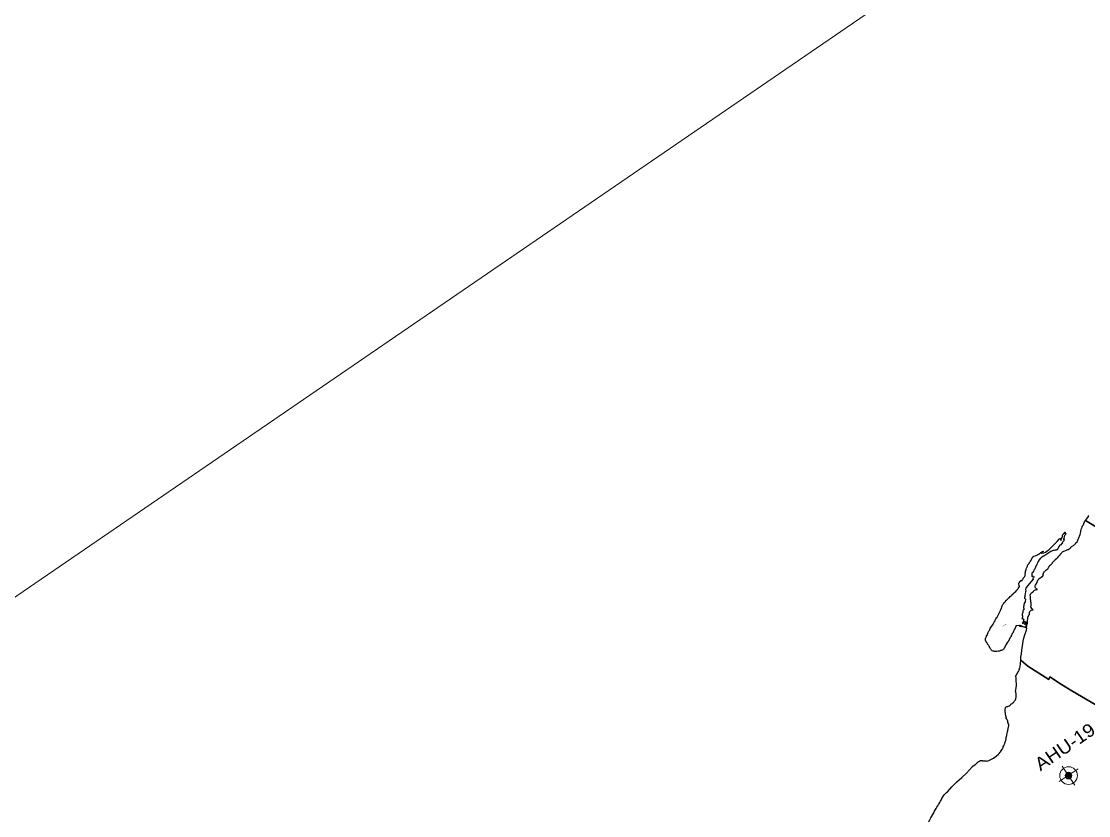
# Model space of a CAD drawing. Header units: metres. Extents: x 263924 to 318888, y 5017073 to 5064560.
# Drawn here: x 282963 to 292786, y 5046599 to 5053909 of the extents above; entities that cross this region are included whole.
import ezdxf

# ---------------------------------------------------------------- set-up
doc = ezdxf.new("R2010")
doc.units = ezdxf.units.M
doc.header["$LTSCALE"] = 38
for name, color, linetype, lineweight in [('1', 7, 'Continuous', 25), ('60', 7, 'Continuous', 13), ('61', 7, 'Continuous', 13)]:
    doc.layers.add(name, color=color, linetype=linetype, lineweight=lineweight)
doc.layers.add('6', color=7, linetype='Continuous')

msp = doc.modelspace()

# ---------------------------------------------------------------- hatches: boundary and pattern name
at = {"layer": '61'}
msp.add_hatch(color=256, dxfattribs=at).paths.add_polyline_path([(292625.89, 5046984.24, 1), (292575.54, 5046949.91, 1)])

# ---------------------------------------------------------------- linework, layer by layer
at = {"layer": '1'}
for points in [[(292695.07, 5049155.56), (292697.47, 5049166.36), (292700.47, 5049171.96), (292706.57, 5049185.06), (292710.47, 5049197.16), (292714.57, 5049215.06), (292715.67, 5049223.06), (292718.17, 5049230.46), (292721.27, 5049240.46), (292724.57, 5049249.16), (292727.07, 5049254.46), (292727.57, 5049258.46), (292728.37, 5049260.76), (292730.27, 5049265.56), (292732.17, 5049269.86), (292734.27, 5049273.66), (292737.47, 5049278.56), (292740.77, 5049286.56), (292742.87, 5049290.66), (292745.57, 5049294.66), (292749.27, 5049301.56), (292756.14, 5049315.3), (292902.91, 5049227.68)], [(292902.91, 5049227.68), (292756.14, 5049315.3), (292766.67, 5049326.24), (292778.27, 5049343.63), (292783.27, 5049350.74), (292784.27, 5049354.63), (292786.07, 5049358.13), (292787.47, 5049362.13)], [(292534.44, 5049129.61), (292533.17, 5049139.93), (292532.67, 5049141.93), (292532.97, 5049144.23), (292538.47, 5049146.83), (292536.87, 5049149.93), (292535.37, 5049153.93), (292537.37, 5049156.53), (292541.97, 5049160.63), (292544.37, 5049163.93), (292545.67, 5049168.33), (292544.37, 5049179.83), (292551.87, 5049192.93), (292554.07, 5049193.63), (292556.27, 5049193.63), (292559.07, 5049194.73), (292560.77, 5049197.93), (292563.07, 5049201.03), (292565.27, 5049205.23), (292566.97, 5049206.63), (292569.17, 5049207.33), (292570.27, 5049209.03), (292570.17, 5049204.63), (292568.17, 5049202.63), (292571.17, 5049196.83), (292575.57, 5049195.03), (292579.07, 5049193.33), (292568.37, 5049179.63), (292564.07, 5049178.63), (292559.67, 5049171.33), (292557.17, 5049147.93), (292554.07, 5049145.33), (292551.87, 5049144.03), (292555.87, 5049142.93), (292559.37, 5049139.13), (292559.67, 5049136.83), (292560.77, 5049133.53)], [(292237.64, 5048920.23), (292239.94, 5048924.53), (292244.54, 5048930.63), (292249.24, 5048937.53), (292252.04, 5048942.33), (292256.84, 5048948.63), (292259.24, 5048954.93), (292262.24, 5048961.23), (292267.44, 5048972.73), (292268.14, 5048975.03), (292269.94, 5048977.63), (292271.84, 5048979.73), (292274.04, 5048981.63), (292277.84, 5048984.23), (292282.24, 5048986.73), (292292.34, 5048990.33), (292295.34, 5048990.93), (292300.44, 5048993.33), (292308.14, 5048997.33), (292313.84, 5048999.23), (292319.04, 5049001.73), (292322.64, 5049003.13), (292326.84, 5049005.43), (292330.08, 5049007.59), (292346.38, 5049022.09), (292359.88, 5049028.39), (292368.38, 5049033.89), (292370.18, 5049030.89), (292348.28, 5049016.39), (292350.88, 5049015.99), (292354.38, 5049013.99), (292375.08, 5049018.99), (292389.88, 5049024.39), (292411.98, 5049041.09), (292421.18, 5049049.39), (292452.08, 5049078.79), (292496.88, 5049120.69), (292517.03, 5049145.85), (292521.46, 5049151.71), (292534.44, 5049129.61)], [(292560.77, 5049133.53), (292558.87, 5049129.03), (292554.37, 5049124.03), (292547.47, 5049122.03), (292547.67, 5049119.63), (292542.17, 5049114.13), (292541.87, 5049111.53), (292544.47, 5049107.53), (292539.17, 5049102.13), (292528.97, 5049090.23), (292520.97, 5049087.63), (292511.97, 5049075.23), (292509.57, 5049068.33), (292505.97, 5049059.73), (292503.47, 5049056.53), (292501.37, 5049054.63), (292499.47, 5049052.33), (292498.37, 5049050.43), (292497.97, 5049047.73), (292495.57, 5049046.33), (292491.07, 5049044.83), (292485.68, 5049043.53), (292478.38, 5049040.93), (292469.48, 5049040.33), (292466.38, 5049040.53), (292463.48, 5049040.23), (292460.68, 5049038.53), (292454.18, 5049035.63), (292444.88, 5049033.13), (292438.77, 5049030.53), (292418.27, 5049016.33), (292409.98, 5049010.13), (292393.48, 5049000.63), (292391.58, 5048998.43), (292386.78, 5048995.23), (292381.18, 5048992.63), (292373.38, 5048988.43), (292370.68, 5048988.03), (292367.18, 5048985.53), (292364.98, 5048983.23)], [(292489.78, 5048964.96), (292492.08, 5048966.06), (292496.38, 5048969.96), (292501.98, 5048975.86), (292512.68, 5048988.46), (292516.38, 5048991.86), (292522.77, 5049000.46), (292526.57, 5049007.16), (292531.77, 5049011.36), (292535.48, 5049015.66), (292540.38, 5049020.76), (292543.38, 5049024.96), (292545.98, 5049027.96), (292550.27, 5049029.96), (292559.18, 5049033.16), (292567.48, 5049036.86), (292580.77, 5049041.86), (292589.38, 5049044.36), (292594.27, 5049047.86), (292600.98, 5049049.26), (292604.77, 5049050.66), (292607.87, 5049053.66), (292614.47, 5049059.36), (292618.27, 5049064.86), (292621.57, 5049068.36), (292629.07, 5049073.56), (292635.57, 5049077.76), (292641.67, 5049081.06), (292647.77, 5049086.46), (292652.87, 5049089.86), (292658.27, 5049094.96), (292662.17, 5049098.96), (292664.37, 5049102.36), (292664.77, 5049105.96), (292667.57, 5049111.06), (292679.27, 5049120.16), (292683.27, 5049125.76), (292686.77, 5049133.76), (292690.47, 5049143.96), (292695.07, 5049155.56)], [(292164.34, 5048762.73), (292166.64, 5048760.73), (292169.44, 5048760.63), (292173.14, 5048763.23), (292174.74, 5048765.63), (292177.64, 5048769.33), (292180.54, 5048773.73), (292182.54, 5048779.13), (292184.94, 5048784.13), (292187.84, 5048788.63), (292195.14, 5048796.73), (292198.04, 5048800.43), (292199.14, 5048803.43), (292202.24, 5048808.73), (292202.94, 5048812.13), (292202.94, 5048815.43), (292203.14, 5048818.23), (292204.04, 5048821.23), (292202.84, 5048826.93), (292200.64, 5048828.33), (292201.34, 5048831.83), (292202.84, 5048834.13), (292205.24, 5048838.53), (292207.04, 5048840.33), (292205.44, 5048842.13), (292204.64, 5048844.53), (292205.14, 5048849.23), (292206.04, 5048852.23), (292208.04, 5048856.23), (292210.34, 5048863.73), (292214.14, 5048875.23), (292217.44, 5048883.93), (292222.04, 5048895.33), (292222.24, 5048900.13), (292221.84, 5048902.83), (292223.74, 5048904.53), (292227.54, 5048907.53), (292230.24, 5048909.43), (292236.04, 5048916.43), (292237.64, 5048920.23)], [(292364.98, 5048983.23), (292348.38, 5048972.23), (292344.18, 5048966.63), (292340.88, 5048964.43), (292332.48, 5048956.13), (292328.98, 5048951.53), (292326.48, 5048946.43), (292322.08, 5048938.73), (292313.58, 5048919.23), (292307.68, 5048906.53), (292303.98, 5048902.03), (292296.78, 5048884.43), (292293.48, 5048877.73), (292288.18, 5048865.73), (292285.08, 5048863.33), (292281.98, 5048857.93), (292277.98, 5048846.33), (292276.78, 5048842.43), (292274.38, 5048839.53), (292270.88, 5048837.13), (292268.78, 5048835.43), (292267.28, 5048833.03), (292264.58, 5048829.43), (292261.68, 5048824.03), (292262.88, 5048803.63), (292266.18, 5048801.13), (292270.18, 5048801.13), (292275.88, 5048802.13), (292278.88, 5048803.53), (292280.68, 5048794.03), (292278.18, 5048788.73), (292272.18, 5048782.73), (292275.98, 5048775.13), (292224.48, 5048714.23), (292220.88, 5048711.43), (292218.98, 5048710.53), (292207.48, 5048691.63), (292205.58, 5048680.93), (292206.48, 5048667.13), (292203.88, 5048657.53)], [(292376.08, 5048839.96), (292379.38, 5048842.96), (292382.38, 5048846.96), (292385.48, 5048851.46), (292388.98, 5048854.66), (292392.98, 5048857.66), (292401.78, 5048863.06), (292408.98, 5048869.66), (292412.08, 5048872.96), (292412.98, 5048876.46), (292417.28, 5048883.76), (292418.28, 5048886.66), (292419.88, 5048889.86), (292421.88, 5048891.56), (292424.08, 5048895.56), (292424.88, 5048898.36), (292428.78, 5048901.56), (292431.08, 5048904.36), (292433.68, 5048906.16), (292436.68, 5048907.46), (292439.78, 5048910.16), (292444.98, 5048913.26), (292448.28, 5048915.86), (292451.08, 5048919.36), (292453.58, 5048925.76), (292453.68, 5048927.86), (292456.38, 5048930.56), (292458.48, 5048933.96), (292459.98, 5048935.66), (292463.48, 5048938.76), (292466.68, 5048942.46), (292468.68, 5048943.66), (292473.38, 5048948.56), (292476.78, 5048951.76), (292478.98, 5048955.06), (292481.48, 5048956.76), (292485.78, 5048960.76), (292487.68, 5048962.76), (292487.58, 5048964.96), (292489.78, 5048964.96)], [(292250.07, 5048634.32), (292255.17, 5048642.32), (292259.47, 5048648.32), (292268.17, 5048655.52), (292271.77, 5048656.72), (292277.37, 5048660.72), (292278.67, 5048664.62), (292281.17, 5048668.32), (292287.37, 5048674.62), (292296.17, 5048677.82), (292298.77, 5048677.62), (292308.37, 5048678.82), (292312.57, 5048680.32), (292315.17, 5048680.82), (292310.67, 5048683.12), (292299.47, 5048692.82), (292297.77, 5048695.42), (292293.87, 5048704.92), (292293.67, 5048714.32), (292295.57, 5048720.72), (292311.77, 5048744.82), (292316.17, 5048759.22), (292318.17, 5048763.82), (292319.87, 5048766.62), (292326.37, 5048775.02), (292331.37, 5048781.42), (292335.77, 5048785.92), (292353.67, 5048795.22), (292357.87, 5048796.82), (292362.07, 5048800.02), (292369.17, 5048812.32), (292365.77, 5048816.22), (292369.27, 5048824.12), (292371.37, 5048825.92), (292371.37, 5048830.22), (292371.39, 5048833.04), (292373.31, 5048836.42), (292370.42, 5048839.56), (292374.11, 5048842.45), (292376.08, 5048839.96)], [(292027.36, 5048581.54), (292029.66, 5048582.74), (292032.35, 5048584.73), (292037.44, 5048588.63), (292042.64, 5048593.33), (292047.94, 5048599.73), (292053.64, 5048604.83), (292063.44, 5048614.53), (292072.14, 5048622.53), (292077.34, 5048627.83), (292087.04, 5048636.43), (292092.54, 5048642.03), (292105.94, 5048654.73), (292114.84, 5048662.23), (292125.24, 5048674.43), (292133.34, 5048684.73), (292138.14, 5048690.33), (292149.34, 5048706.53), (292150.54, 5048708.83), (292150.54, 5048711.53), (292149.74, 5048713.83), (292147.34, 5048717.23), (292144.64, 5048720.63), (292144.04, 5048723.13), (292142.14, 5048726.33), (292141.64, 5048730.33), (292142.54, 5048733.13), (292143.74, 5048735.73), (292144.74, 5048739.43), (292146.54, 5048741.73), (292149.54, 5048743.43), (292150.14, 5048746.13), (292150.64, 5048749.43), (292153.04, 5048752.53), (292156.34, 5048753.33), (292158.44, 5048755.63), (292157.44, 5048757.43), (292158.34, 5048759.93), (292162.64, 5048764.63), (292164.34, 5048762.73)], [(292203.88, 5048657.53), (292203.08, 5048641.63), (292200.08, 5048628.73), (292200.58, 5048624.03), (292200.08, 5048618.23), (292198.78, 5048612.43), (292196.98, 5048609.43), (292194.48, 5048608.43), (292194.18, 5048605.83), (292196.18, 5048603.53), (292197.08, 5048599.03), (292203.68, 5048592.03), (292201.78, 5048566.63), (292196.58, 5048558.13), (292194.08, 5048553.03), (292191.18, 5048544.53), (292189.68, 5048541.43), (292190.48, 5048535.83), (292189.68, 5048533.43), (292188.88, 5048527.93), (292187.28, 5048523.23), (292185.18, 5048519.13), (292186.68, 5048515.73), (292187.88, 5048512.03), (292188.88, 5048507.53), (292189.18, 5048504.63), (292190.38, 5048498.63), (292188.98, 5048493.43), (292187.68, 5048491.83), (292185.38, 5048490.63), (292182.38, 5048488.53), (292178.98, 5048485.13), (292180.18, 5048482.03), (292180.18, 5048479.93), (292181.28, 5048477.93), (292181.58, 5048473.93), (292180.28, 5048469.13), (292179.58, 5048465.23), (292177.38, 5048461.83), (292174.78, 5048457.33)], [(292223.87, 5048372.22), (292222.97, 5048377.22), (292224.17, 5048380.72), (292223.67, 5048388.72), (292224.37, 5048399.72), (292225.47, 5048407.82), (292226.37, 5048414.22), (292225.77, 5048424.32), (292225.17, 5048426.92), (292225.97, 5048429.02), (292228.57, 5048432.52), (292231.27, 5048435.32), (292232.47, 5048438.82), (292235.07, 5048444.32), (292236.87, 5048446.12), (292238.87, 5048447.62), (292240.47, 5048450.72), (292241.87, 5048456.82), (292241.67, 5048467.82), (292242.67, 5048470.12), (292243.67, 5048474.62), (292244.57, 5048476.42), (292251.07, 5048482.62), (292258.57, 5048489.42), (292264.57, 5048492.42), (292271.17, 5048492.02), (292275.27, 5048492.02), (292276.27, 5048493.92), (292273.27, 5048495.92), (292261.97, 5048506.62), (292254.77, 5048520.92), (292257.37, 5048534.12), (292255.87, 5048542.02), (292254.57, 5048581.22), (292252.87, 5048583.22), (292251.17, 5048585.72), (292250.57, 5048594.92), (292250.57, 5048611.22), (292248.77, 5048630.62), (292250.07, 5048634.32)], [(291917.06, 5048382.94), (291923.56, 5048387.94), (291925.26, 5048390.44), (291926.56, 5048395.33), (291924.96, 5048398.44), (291926.36, 5048402.04), (291929.06, 5048404.63), (291931.76, 5048409.33), (291937.66, 5048418.24), (291942.76, 5048423.74), (291944.16, 5048426.54), (291945.66, 5048428.63), (291947.76, 5048431.04), (291954.76, 5048445.44), (291959.16, 5048454.94), (291964.66, 5048467.94), (291970.36, 5048480.83), (291973.46, 5048485.94), (291975.36, 5048490.44), (291978.36, 5048495.33), (291978.96, 5048497.83), (291979.86, 5048499.83), (291981.46, 5048502.54), (291982.56, 5048505.54), (291984.16, 5048511.54), (291987.16, 5048516.13), (291988.06, 5048520.24), (291991.26, 5048531.04), (291997.66, 5048542.33), (292001.36, 5048547.13), (292006.96, 5048556.63), (292010.26, 5048560.54), (292014.26, 5048564.13), (292018.06, 5048565.54), (292020.06, 5048570.74), (292022.06, 5048572.33), (292023.86, 5048574.74), (292024.56, 5048578.24), (292025.66, 5048580.24), (292027.36, 5048581.54)], [(292174.78, 5048457.33), (292173.28, 5048452.73), (292173.28, 5048447.53), (292174.88, 5048441.23), (292176.38, 5048437.53), (292177.08, 5048432.93), (292176.48, 5048421.43), (292174.78, 5048418.03), (292173.13, 5048415.64), (292172.3, 5048413.2), (292174.4, 5048411.79), (292178.96, 5048409.92), (292182, 5048409.57), (292186.09, 5048407.12), (292188.9, 5048407.12), (292189.25, 5048404.66), (292187.61, 5048401.04), (292187.03, 5048396.48), (292185.39, 5048392.74), (292182.35, 5048384.58), (292182.35, 5048381.3), (292180.48, 5048377.79), (292180.13, 5048373.69), (292178.02, 5048369.24), (292178.37, 5048365.84), (292181.06, 5048365.49), (292182.28, 5048367.36), (292184.28, 5048369.36), (292186.19, 5048373.36), (292185.99, 5048375.76), (292187.58, 5048379.96), (292192.69, 5048386.36), (292196.08, 5048386.86), (292200.58, 5048385.46), (292201.69, 5048382.86), (292200.89, 5048378.76), (292199.69, 5048375.46), (292197.99, 5048368.56), (292196.28, 5048365.66), (292195.57, 5048360.97)], [(291843.78, 5048199.06), (291842.58, 5048201.16), (291841.68, 5048203.26), (291840.48, 5048205.46), (291837.89, 5048212.9), (291835.58, 5048221.9), (291836.43, 5048225.91), (291837.64, 5048227.89), (291838.16, 5048231.48), (291839.56, 5048236.41), (291841.55, 5048240.57), (291843.72, 5048244.09), (291845.17, 5048248.45), (291844.77, 5048252.05), (291846.27, 5048255.35), (291849.67, 5048258.75), (291851.97, 5048258.55), (291853.47, 5048260.65), (291854.07, 5048263.45), (291853.67, 5048266.75), (291853.97, 5048269.55), (291855.87, 5048272.75), (291857.57, 5048276.45), (291860.57, 5048285.55), (291860.77, 5048288.55), (291862.97, 5048292.65), (291866.07, 5048297.65), (291870.57, 5048302.55), (291875.27, 5048308.15), (291877.67, 5048312.15), (291877.67, 5048314.45), (291878.77, 5048317.45), (291881.08, 5048319.93), (291906.26, 5048360.54), (291908.56, 5048362.94), (291909.76, 5048366.13), (291911.56, 5048368.54), (291916.26, 5048379.24), (291915.76, 5048381.33), (291917.06, 5048382.94)], [(292110.98, 5048328.43), (292109.48, 5048324.73), (292107.28, 5048321.93), (292102.58, 5048311.03), (292100.48, 5048307.33), (292098.48, 5048304.83), (292097.78, 5048302.33), (292094.88, 5048295.53), (292093.38, 5048292.83), (292092.88, 5048290.63), (292091.38, 5048288.23), (292090.38, 5048285.43), (292088.88, 5048282.13), (292087.48, 5048280.63), (292083.58, 5048275.13), (292082.68, 5048272.53), (292080.18, 5048268.83), (292078.58, 5048264.83), (292077.68, 5048260.13), (292075.68, 5048259.23), (292074.48, 5048257.43), (292073.28, 5048253.83), (292073.08, 5048251.13), (292072.48, 5048248.93), (292069.08, 5048244.13), (292067.38, 5048242.13), (292065.28, 5048237.43), (292060.98, 5048232.33), (292059.98, 5048229.73), (292057.98, 5048226.73), (292056.08, 5048222.24), (292053.9, 5048213.04), (292052.42, 5048210.34), (292049.9, 5048206.64), (292047.18, 5048203.55), (292041.9, 5048198.24), (292039.48, 5048194.83), (292027.38, 5048177.25), (292007.34, 5048135.68), (292005.74, 5048134.18)], [(292195.57, 5048360.97), (292198.85, 5048358.98), (292201.08, 5048359.57), (292203.69, 5048365.68), (292210.49, 5048375.68), (292211.49, 5048379.88), (292213.19, 5048381.98), (292215.59, 5048380.18), (292215.09, 5048378.18), (292213.99, 5048375.08), (292212.24, 5048361.75), (292206.98, 5048342.16), (292205.38, 5048333.43), (292204.08, 5048329.63), (292191.98, 5048333.13), (292193.04, 5048336.44), (292188.02, 5048338.09), (292186.92, 5048334.69), (292173.12, 5048339.58), (292173.72, 5048341.88), (292168.68, 5048343.51), (292167.98, 5048341.41), (292165.08, 5048335.91), (292161.88, 5048336.81), (292164.48, 5048344.81), (292158.98, 5048346.33), (292155.88, 5048338.73), (292152.18, 5048339.93), (292154.98, 5048347.63), (292148.14, 5048348.95), (292120.58, 5048346.93), (292117.68, 5048345.73), (292115.78, 5048344.33), (292114.78, 5048342.33), (292114.58, 5048340.13), (292114.58, 5048337.63), (292113.68, 5048334.83), (292112.28, 5048332.83), (292111.38, 5048330.63), (292110.98, 5048328.43)], [(293114.34, 5047465.9), (292632.87, 5047747.41), (292536.25, 5047805.51), (292427.57, 5047875.68), (292420.4, 5047851.55), (292226.61, 5047975.92), (292160.62, 5048030.73), (292163, 5048057.01), (292167.16, 5048089.5), (292171.35, 5048122.5), (292186.65, 5048222.02), (292198.48, 5048263.63), (292212.78, 5048306.73), (292217.28, 5048324.73), (292208.98, 5048326.53), (292210.78, 5048332.03), (292212.76, 5048340.98), (292217.47, 5048339.62), (292217.87, 5048345.22), (292216.87, 5048350.92), (292217.27, 5048356.52), (292219.07, 5048361.52), (292222.17, 5048367.62), (292223.87, 5048372.22)], [(292005.74, 5048134.18), (292004.44, 5048131.78), (292002.54, 5048130.28), (292000.14, 5048127.78), (291995.54, 5048124.78), (291989.84, 5048122.88), (291985.94, 5048120.78), (291980.14, 5048118.58), (291975.74, 5048117.88), (291970.54, 5048114.78), (291964.94, 5048113.48), (291958.24, 5048112.88), (291954.27, 5048112.14), (291940.07, 5048110.49), (291938.5, 5048110.29), (291936.48, 5048110.15), (291927.98, 5048109.75), (291919.88, 5048109.05), (291912.07, 5048111.55), (291905.98, 5048113.25), (291898.77, 5048115.75), (291891.57, 5048120.95), (291887.84, 5048123.89), (291885.74, 5048129.59), (291883.04, 5048133.09), (291880.84, 5048137.29), (291876.24, 5048145.29), (291874.44, 5048149.79), (291873.94, 5048152.49), (291872.14, 5048154.69), (291867.45, 5048161.52), (291863.31, 5048167.18), (291859.61, 5048172.58), (291858.01, 5048174.48), (291856.11, 5048177.28), (291854.61, 5048179.08), (291853.21, 5048182.08), (291851.81, 5048184.58), (291848.11, 5048193.68), (291843.78, 5048199.06)], [(292116.38, 5047727.63), (292116.78, 5047732.73), (292116.38, 5047735.23), (292115.49, 5047737.63), (292113.69, 5047741.53), (292122.58, 5047793.83), (292119.48, 5047853.93), (292118.43, 5047870.13), (292113.88, 5047882.83), (292116.08, 5047884.23), (292119.28, 5047886.78), (292119.68, 5047889.68), (292119.48, 5047892.98), (292120.68, 5047895.88), (292123.08, 5047898.88), (292124.48, 5047901.78), (292126.68, 5047903.68), (292128.98, 5047909.48), (292129.78, 5047912.08), (292132.88, 5047913.38), (292134.98, 5047913.98), (292133.58, 5047916.98), (292133.78, 5047919.98), (292135.18, 5047921.88), (292136.98, 5047923.78), (292139.68, 5047925.48), (292140.48, 5047927.48), (292143.48, 5047932.98), (292145.78, 5047936.78), (292147.58, 5047939.98), (292148.38, 5047943.78), (292147.88, 5047946.18), (292147.58, 5047950.68), (292151.88, 5047952.18), (292154.08, 5047955.38), (292155.07, 5047969.43), (292160.62, 5048030.73), (292226.61, 5047975.92), (292420.4, 5047851.55), (292427.57, 5047875.68)], [(292427.57, 5047875.68), (292536.25, 5047805.51), (292632.87, 5047747.41), (293114.34, 5047465.9), (293427.61, 5047267.85), (293461.19, 5047239.12)], [(292032.57, 5047602.08), (292035.23, 5047603.04), (292040.43, 5047603.64), (292042.99, 5047604.33), (292045.58, 5047605.13), (292054.08, 5047607.93), (292056.69, 5047609.13), (292059.19, 5047610.53), (292061.39, 5047612.13), (292063.39, 5047614.23), (292065.19, 5047616.43), (292068.49, 5047621.23), (292070.19, 5047623.63), (292072.08, 5047625.73), (292074.08, 5047627.43), (292076.28, 5047629.03), (292080.89, 5047632.03), (292085.78, 5047634.73), (292090.49, 5047637.83), (292092.78, 5047639.63), (292094.78, 5047641.53), (292096.49, 5047643.53), (292101.39, 5047650.33), (292104.49, 5047655.03), (292106.08, 5047657.33), (292109.78, 5047661.53), (292111.38, 5047663.63), (292114.18, 5047668.63), (292115.18, 5047671.33), (292115.78, 5047674.03), (292116.68, 5047679.63), (292117.58, 5047684.73), (292117.58, 5047690.13), (292117.78, 5047692.73), (292118.38, 5047698.03), (292119.08, 5047708.63), (292118.88, 5047711.53), (292118.28, 5047714.43), (292117.68, 5047722.13), (292116.38, 5047727.63)], [(292043.57, 5047460), (292042.97, 5047462.8), (292041.78, 5047466.74), (292040.89, 5047469.13), (292038.58, 5047477.44), (292035.89, 5047481.74), (292034.39, 5047484.83), (292032.2, 5047486.98), (292029.92, 5047488.62), (292028.12, 5047490.32), (292027.02, 5047492.92), (292026.92, 5047495.52), (292028.22, 5047500.32), (292028.62, 5047502.92), (292028.42, 5047505.62), (292027.62, 5047508.52), (292025.52, 5047513.42), (292024.12, 5047515.82), (292023.22, 5047518.32), (292022.92, 5047521.12), (292021.82, 5047526.22), (292020.72, 5047531.42), (292019.82, 5047536.92), (292019.62, 5047539.82), (292019.72, 5047544.82), (292019.22, 5047547.42), (292018.22, 5047555.72), (292017.12, 5047560.92), (292016.22, 5047566.42), (292016.22, 5047569.42), (292016.42, 5047572.32), (292016.92, 5047575.42), (292018.42, 5047582.72), (292019.42, 5047587.52), (292020.42, 5047590.22), (292021.62, 5047592.72), (292023.22, 5047595.22), (292025.22, 5047597.62), (292027.62, 5047599.32), (292032.57, 5047602.08)], [(292011.89, 5047257.88), (292013.49, 5047262.88), (292015.39, 5047268.18), (292017.69, 5047273.68), (292021.39, 5047284.08), (292023.59, 5047289.68), (292024.49, 5047292.68), (292024.99, 5047295.38), (292025.28, 5047298.03), (292025.88, 5047305.83), (292026.88, 5047314.43), (292027.48, 5047317.13), (292028.28, 5047319.73), (292029.88, 5047324.83), (292030.18, 5047326.83), (292032.87, 5047335.7), (292034.47, 5047341.8), (292034.17, 5047346.5), (292036.27, 5047357), (292037.07, 5047359.9), (292038.57, 5047367.7), (292039.37, 5047369.9), (292039.67, 5047372), (292039.77, 5047374.2), (292041.67, 5047379.3), (292042.27, 5047382.1), (292042.97, 5047388), (292043.47, 5047390.7), (292044.67, 5047395.8), (292045.77, 5047401), (292046.77, 5047406.1), (292047.57, 5047411.7), (292048.07, 5047414.5), (292049.07, 5047420.5), (292050.27, 5047426.2), (292050.47, 5047429.1), (292049.97, 5047432.1), (292047.47, 5047440.7), (292045.77, 5047448.6), (292043.57, 5047460)], [(291801.72, 5047105.97), (291803.82, 5047105.97), (291806.02, 5047105.67), (291810.22, 5047104.57), (291814.22, 5047103.47), (291818.52, 5047103.07), (291822.52, 5047102.77), (291826.82, 5047103.07), (291829.42, 5047102.97), (291831.52, 5047103.37), (291833.62, 5047103.67), (291835.82, 5047103.57), (291838.22, 5047103.87), (291840.46, 5047104.51), (291848.5, 5047099.72), (291866.39, 5047105.33), (291884.65, 5047114.1), (291886.49, 5047114.93), (291909.99, 5047127.73), (291934.19, 5047145.53), (291955.89, 5047164.43), (291961.19, 5047170.53), (291963.09, 5047171.78), (291964.79, 5047173.68), (291967.09, 5047176.98), (291967.69, 5047179.68), (291969.79, 5047182.58), (291971.79, 5047183.88), (291974.19, 5047184.98), (291976.19, 5047187.58), (291981.59, 5047195.78), (291989.29, 5047210.08), (291992.39, 5047215.18), (291997.99, 5047225.28), (292000.79, 5047232.98), (292003.99, 5047240.38), (292006.29, 5047244.88), (292008.69, 5047249.98), (292010.89, 5047255.18), (292011.89, 5047257.88)], [(291405.44, 5046701.71), (291407.64, 5046704.41), (291416.19, 5046720.73), (291422.84, 5046732.31), (291427.69, 5046742.03), (291435.14, 5046755.91), (291449.89, 5046780.03), (291458.14, 5046792.61), (291468.29, 5046803.83), (291477.24, 5046812.71), (291485.44, 5046818.01), (291507.21, 5046841.09), (291526.24, 5046864.71), (291571.54, 5046910.51), (291619.09, 5046950.83), (291661.79, 5046990.83), (291716.54, 5047049.61), (291735.44, 5047066.41), (291739.79, 5047065.04), (291742.09, 5047067.14), (291745.99, 5047069.84), (291747.59, 5047071.14), (291750.49, 5047074.74), (291752.29, 5047076.54), (291755.99, 5047081.74), (291762.09, 5047088.44), (291763.42, 5047090.17), (291765.02, 5047091.37), (291767.62, 5047091.97), (291769.62, 5047093.07), (291773.62, 5047095.97), (291777.82, 5047098.07), (291781.92, 5047101.07), (291783.92, 5047102.27), (291787.92, 5047103.27), (291791.52, 5047105.27), (291793.52, 5047106.07), (291795.72, 5047106.37), (291797.72, 5047106.37), (291801.72, 5047105.97)], [(292945.93, 5045984.49), (291696.34, 5046495.64), (291703.28, 5046408.3), (291707.22, 5046317.35), (291643.67, 5046190.26), (291540.31, 5046228), (291479.61, 5046251.59), (291383.96, 5046293.62), (291249.57, 5046362.29), (291258.7, 5046393.14), (291271.69, 5046432.73), (291294.31, 5046503.36), (291321.04, 5046554.9), (291327.59, 5046567.53), (291333.2, 5046578.44), (291342.69, 5046595.33), (291351.75, 5046610.36), (291360.09, 5046624.23), (291368.74, 5046639.31), (291377.69, 5046655.43), (291382.31, 5046663.89), (291388.69, 5046675.33), (291397.29, 5046689.03), (291405.44, 5046701.71)]]:
    msp.add_lwpolyline(points, dxfattribs=at)
at = {"layer": '60'}
msp.add_lwpolyline([(263924.21, 5035614.77), (306189.63, 5064559.85), (318887.94, 5046017.87), (276622.52, 5017072.78)], close=True, dxfattribs=at)
at = {"layer": '61'}
for p, q in [((292659.72, 5046880.52), (292541.71, 5047053.63)), ((292689.16, 5047030.3), (292516.05, 5046912.29))]:
    msp.add_line(p, q, dxfattribs=at)
for centre, radius in [((292601.38, 5046967.52), 80.9), ((292600.71, 5046967.07), 30.47)]:
    msp.add_circle(centre, radius, dxfattribs=at)

# ---------------------------------------------------------------- texts
at = {"layer": '6', "width": 1.1}
for s, height, p in [('AHU-18', 7.5, (291992.3, 5048334.54)), ('AHU-19', 120, (292342.73, 5047005.13))]:
    msp.add_text(s, height=height, rotation=34.501, dxfattribs=at).set_placement(p)

doc.saveas('drawing.dxf')
